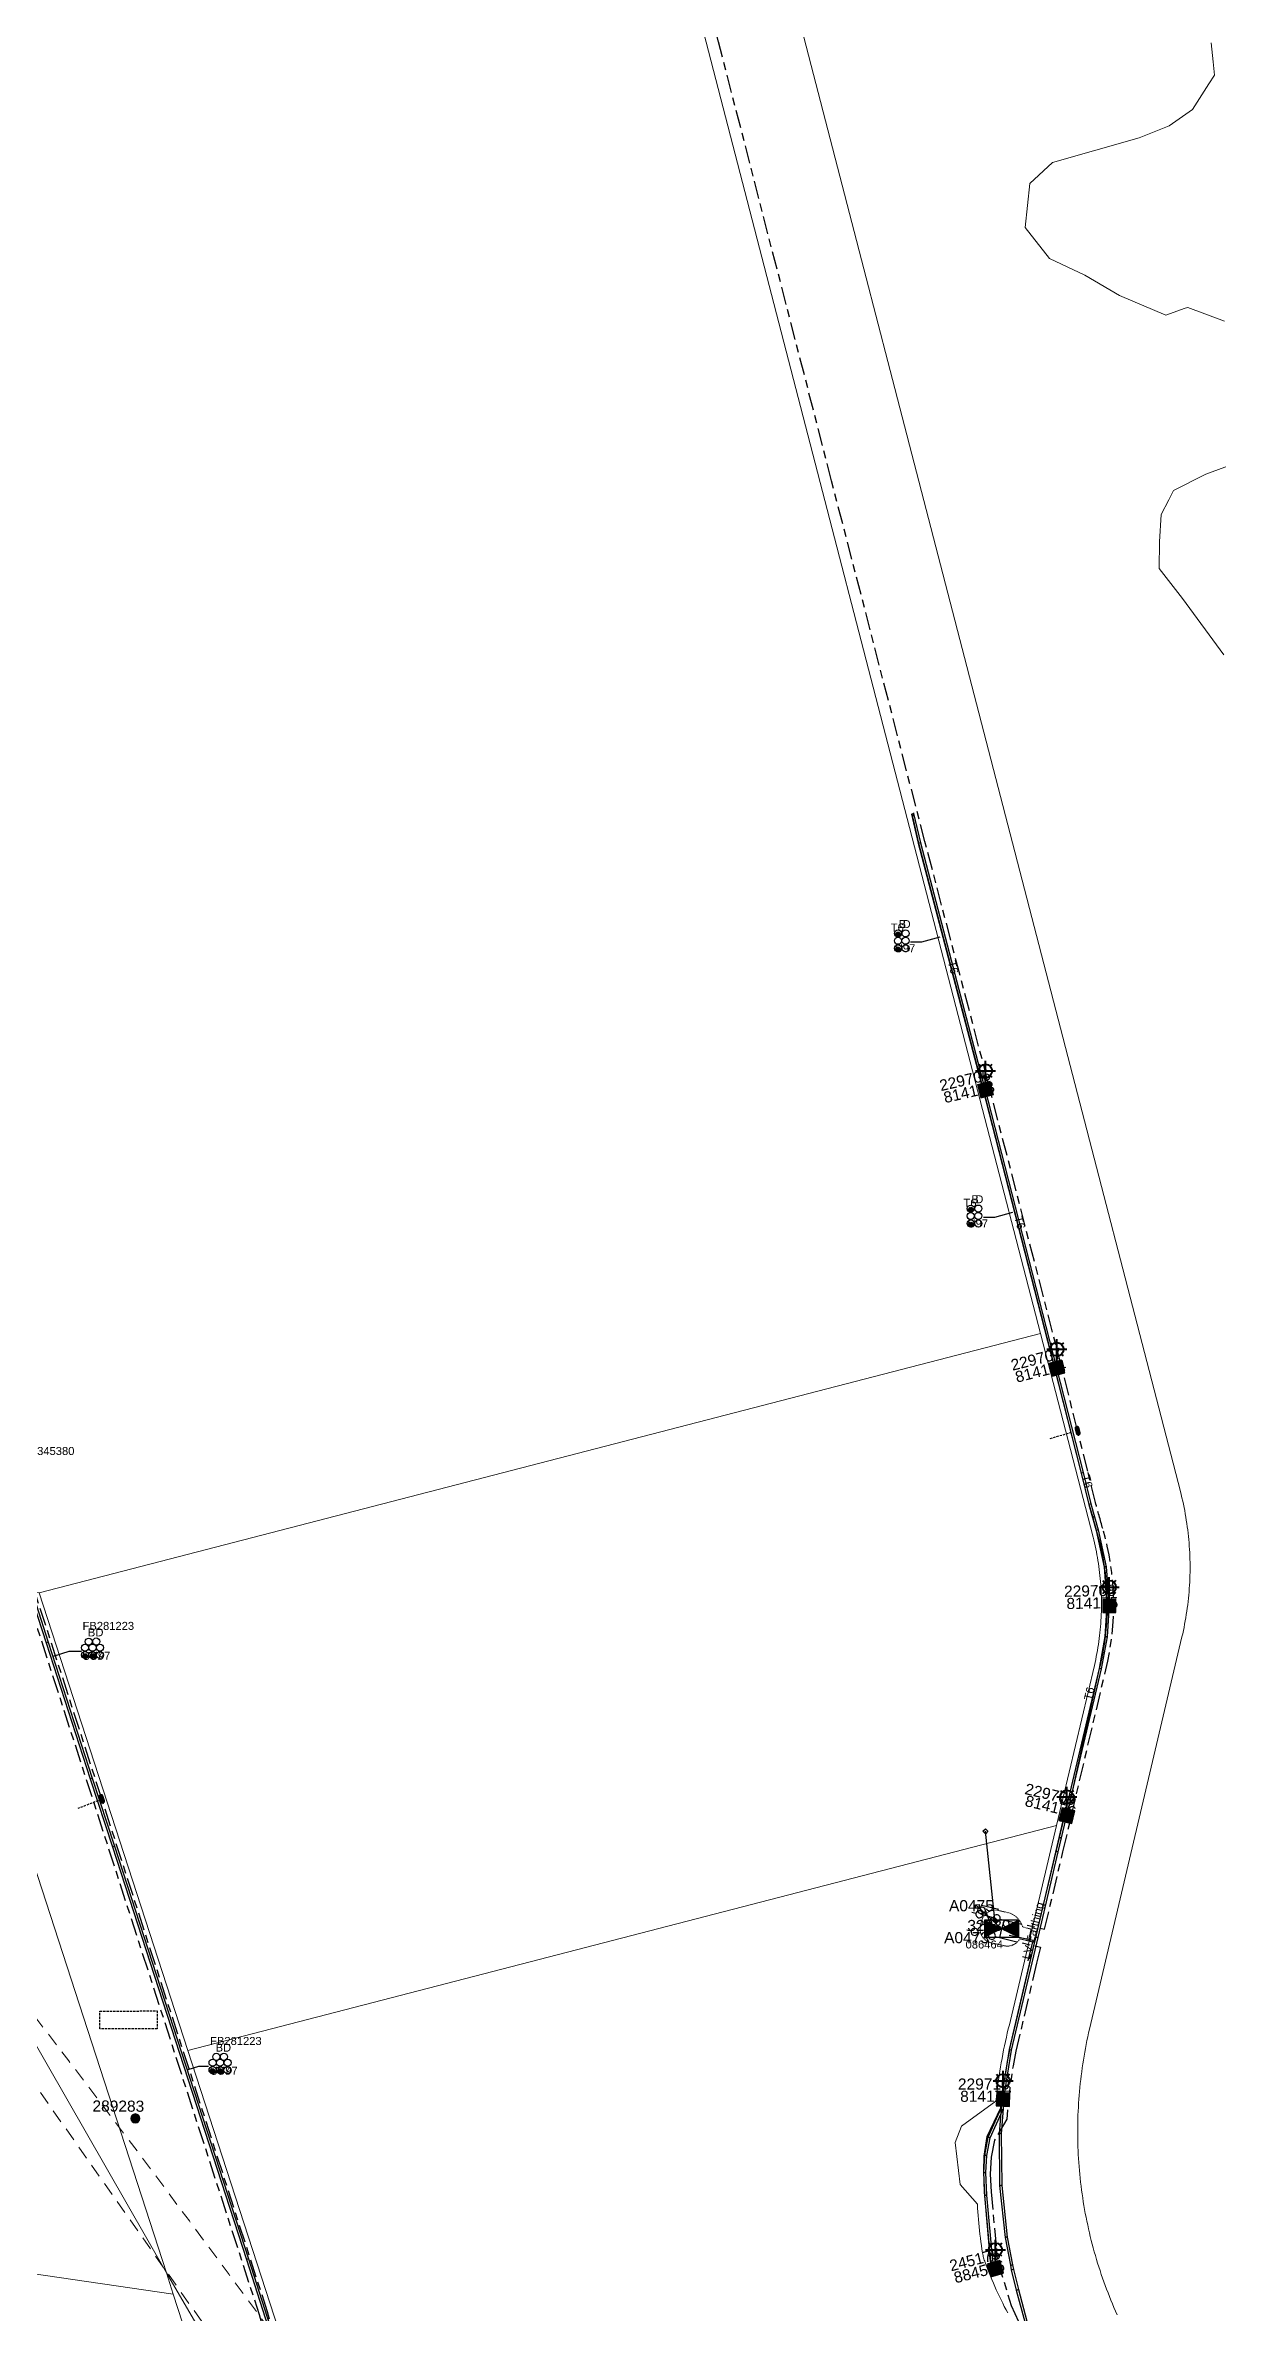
# Model space of a CAD drawing. Header units: metres. Extents: x 300929 to 302247, y 6244220 to 6246836.
# Drawn here: x 301373 to 301636, y 6245015 to 6245525 of the extents above; entities that cross this region are included whole.
import ezdxf
from ezdxf.enums import TextEntityAlignment as Align

# ---------------------------------------------------------------- set-up
doc = ezdxf.new("R2010")
doc.units = ezdxf.units.M
for name, pattern in [('Cable Exist UG', [8.2, 4, -1.2, 1.8, -1.2]), ('Dash', [5, 3, -2]), ('DASHED', [0.75, 0.5, -0.25]), ('HIDDEN', [0.375, 0.25, -0.125]), ('HIDDEN2', [0.1875, 0.125, -0.0625])]:
    doc.linetypes.add(name, pattern=pattern)
doc.layers.get('0').update_dxf_attribs({"color": 6})
for name, color, linetype in [('_User Miscellaneous1', 7, 'Continuous'), ('Duct_SP_EXT', 7, 'Continuous'), ('Equip_HV_EXT', 7, 'Continuous'), ('Equip_LV_EXT', 7, 'Continuous'), ('Equip_SP_SL_EXT', 7, 'Continuous'), ('Mains_HV_EXT', 7, 'Continuous'), ('Mains_HV_MOD', 3, 'Continuous'), ('Mains_SL_EXT', 7, 'Continuous'), ('Services_SP_EXT', 7, 'Continuous'), ('Sub_SP_EXT', 7, 'Continuous'), ('SupportsOH_SP_TR_HV_LV_SL_EXT', 7, 'Continuous'), ('SupportsUG_SP_LV_SL_EXT', 7, 'Continuous')]:
    doc.layers.add(name, color=color, linetype=linetype)
for name, color, linetype, lineweight in [('Cadastre Developer_SP_EXT', 9, 'Continuous', 5), ('Cadastre Land Parcels_SP_EXT', 9, 'Continuous', 5), ('Cadastre Other Property_SP_EXT', 9, 'HIDDEN', 5)]:
    doc.layers.add(name, color=color, linetype=linetype, lineweight=lineweight)
doc.layers.add('UNKNOWN_FEATURES', color=1, linetype='DASHED', plot=False)
doc.styles.add('COLUMN_LABEL', font='arial.ttf')
doc.styles.add('iecARIAL', font='arial.ttf', dxfattribs={"height": 2})
doc.styles.add('POLE_LABEL', font='arial.ttf')
doc.styles.get("Standard").update_dxf_attribs({"font": 'arial.ttf'})
doc.styles.add('SWITCH_LABEL', font='arial.ttf', dxfattribs={"height": 2.5})
doc.linetypes.add('Cable E UG', pattern='A,6,-0.5,["E",Standard,S=1.7,R=0,X=0.5,Y=-1],-2.9', length=9.4)

# ---------------------------------------------------------------- blocks, each defined once
blk = doc.blocks.new('SUB_PADMOUNT_EXT')
for points in [[(0, 0), (-3.84, 1.92), (-3.84, -1.92)], [(0, 0), (3.84, 1.92), (3.84, -1.92)]]:
    blk.add_hatch(color=256).paths.add_polyline_path(points)
for p, q in [((3.84, 1.92), (-3.84, -1.92)), ((-3.84, 1.92), (3.84, -1.92))]:
    blk.add_line(p, q)
blk.add_lwpolyline([(-3.84, -1.92), (3.84, -1.92), (3.84, 1.92), (-3.84, 1.92)], close=True)
for tag, height, flags, p in [('STREET_CODE', 0.2, 9, (1.5, 0)), ('ASSET_NUM', 2.5, 8, (2, 2)), ('CONSTRUCTED_VOLTAGE', 0.2, 9, (1.5, -0.2)), ('OPERATING_VOLTAGE', 0.2, 9, (1.5, -0.6)), ('ORIENTATION', 0.2, 9, (1.5, -0.8)), ('OWNED_BY', 0.2, 9, (1.5, -1)), ('OPERATED_BY', 0.2, 9, (1.5, -1.2)), ('SECONDARY_VOLTAGE', 0.2, 9, (1.5, -1.6)), ('STATE', 0.2, 9, (1.5, -1.8)), ('SUBSTATION_TYPE', 0.2, 9, (1.5, -2.2)), ('STREETNAME', 0.2, 9, (1.5, -3)), ('SUBURB', 0.2, 9, (1.5, -3.2)), ('Z', 0.2, 1, (1.5, -3.6)), ('NO_PHASES', 0.2, 9, (1.5, -0.4)), ('MAINTAINED_BY', 0.2, 9, (1.5, -1.4)), ('PARENT', 0.2, 9, (1.5, -2)), ('USAGE', 0.2, 9, (1.5, -2.4)), ('LEGEND', 0.2, 9, (1.5, -2.6)), ('LOCATION', 0.2, 9, (1.5, -2.8)), ('NOTES', 0.2, 9, (1.5, -3.4))]:
    blk.add_attdef(tag, text='', height=height, dxfattribs=dict(flags=flags)).set_placement(p, align=Align.MIDDLE_LEFT)
blk = doc.blocks.new('COLUMN_EXT')
blk.add_hatch(color=256).paths.add_polyline_path([(-1.49, 1.48), (-1.49, -1.49), (1.48, -1.49), (1.48, 1.48)])
blk.add_lwpolyline([(-1.49, -1.49), (1.48, -1.49), (1.48, 1.48), (-1.49, 1.48)], close=True)
for tag, height, style, flags, p in [('STRUCTURE_PLANT_NUMBER', 0.2, 'POLE_LABEL', 9, (1.81, 0.03)), ('ASSET_NUM', 2.5, 'COLUMN_LABEL', 8, (2, 2)), ('STREET_CODE', 0.2, 'COLUMN_LABEL', 9, (1.81, -0.2))]:
    blk.add_attdef(tag, text='', height=height, dxfattribs=dict(style=style, flags=flags)).set_placement(p, align=Align.MIDDLE_LEFT)
at = {"flags": 1}
blk.add_attdef('Z', (1.81, -2.35), '', height=0.2, dxfattribs=at)
at = {"flags": 9}
for tag, p in [('COLUMN_TYPE', (1.81, -0.4)), ('OWNED_BY', (1.81, -0.6)), ('STATE', (1.81, -0.8)), ('USAGE', (1.81, -1)), ('STREETNAME', (1.81, -1.6)), ('SUBURB', (1.81, -1.8)), ('LEGEND', (1.81, -1.2)), ('LOCATION', (1.81, -1.4)), ('NOTES', (1.81, -2))]:
    blk.add_attdef(tag, text='', height=0.2, dxfattribs=at).set_placement(p, align=Align.MIDDLE_LEFT)
blk = doc.blocks.new('DUCT_EXT')
blk.add_circle((0, 0.8), 0.8)
at = {"flags": 1}
blk.add_attdef('Z', (0, 0), '', height=0.2, dxfattribs=at)
at = {"flags": 9}
for tag, p in [('DUCT_CODE', (0, 0)), ('XSECT_TYPE', (0, -0.2)), ('STATE', (0, -0.6)), ('FB_REFERENCE', (0, -0.4)), ('NOTES', (0, -0.8))]:
    blk.add_attdef(tag, text='', height=0.2, dxfattribs=at).set_placement(p, align=Align.MIDDLE_LEFT)
blk = doc.blocks.new('SL_LANTERN_EXT')
at = {"lineweight": 40}
for p, q in [((-1.46, 5.68), (-1.06, 5.28)), ((0, 1.97), (0, 6.47)), ((1.46, 5.68), (1.06, 5.28)), ((-2.25, 4.22), (2.25, 4.22)), ((-1.46, 2.76), (-1.06, 3.16)), ((0, 0), (0, 2.72)), ((1.46, 2.76), (1.06, 3.16))]:
    blk.add_line(p, q, dxfattribs=at)
blk.add_circle((0, 4.22), 1.5, dxfattribs=at)
at = {"style": 'iecARIAL', "flags": 8}
blk.add_attdef('ASSET_NUM', (1.5, 1.5), '', height=2.5, dxfattribs=at)
for tag, p, height, flags in [('OPERATING_VOLTAGE', (0.98, -1.65), 0.2, 9), ('ORIENTATION', (0.98, -1.85), 0.2, 9), ('OWNED_BY', (0.98, -2.05), 0.2, 9), ('STATE', (0.98, -2.25), 0.2, 9), ('CONSTRUCTED_VOLTAGE', (0.98, -0.65), 0.2, 9), ('CONTROL_TYPE', (0.98, -0.85), 0.2, 9), ('LANTERN_PURPOSE', (0.98, -1.05), 0.2, 9), ('LANTERN_TYPE', (0.98, -1.25), 0.2, 9), ('NO_PHASES', (0.98, -1.45), 0.2, 9), ('USAGE', (0.98, -2.45), 0.2, 9), ('CEXIST', (0.98, -2.65), 0.2, 9), ('CNEW', (0.98, -2.85), 0.2, 9), ('CNUMBER', (0.98, -3.05), 0.2, 9), ('CREMOVE', (0.98, -3.25), 0.2, 9), ('CREPLACE', (0.98, -3.45), 0.2, 9), ('LKINGHEIGHT', (0.98, -3.65), 0.2, 9), ('LBRACKET', (0.98, -3.85), 0.2, 9), ('LBRACKETVOCAB', (0.98, -4.05), 0.2, 9), ('LCATEGORY', (0.98, -4.25), 0.2, 9), ('LCHARGE1', (0.98, -4.45), 0.2, 9), ('LCHARGE1PERCENT', (0.98, -4.65), 0.2, 9), ('LCHARGE2', (0.98, -4.85), 0.2, 9), ('LCHARGE2PERCENT', (0.98, -5.05), 0.2, 9), ('LCHARGE3', (0.98, -5.25), 0.2, 9), ('LNUMBER', (2.18, -3.25), 2.5, 8), ('STREETNAME', (0.98, -9.25), 0.2, 9), ('SUBURB', (0.98, -9.45), 0.2, 1), ('LCHARGE3PERCENT', (0.98, -5.45), 0.2, 9), ('LEXIST', (0.98, -5.65), 0.2, 9), ('LLAMP', (0.98, -5.85), 0.2, 9), ('LLAMPVOCAB', (0.98, -6.05), 0.2, 9), ('LMAST', (0.98, -6.25), 0.2, 9), ('LMASTVOCAB', (0.98, -6.45), 0.2, 9), ('LNEW', (0.98, -6.65), 0.2, 9), ('LANTNUMBER', (0.98, -6.85), 0.2, 9), ('LOUTREACH', (0.98, -7.25), 0.2, 9), ('LOUTREACHVOCAB', (0.98, -7.45), 0.2, 9), ('LRATECODE', (0.98, -7.65), 0.2, 9), ('LREMOVE', (0.98, -7.85), 0.2, 9), ('LREPLACE', (0.98, -8.05), 0.2, 9), ('LTYPE', (0.98, -8.25), 0.2, 9), ('LTYPEVOCAB', (0.98, -8.45), 0.2, 9), ('LEGEND', (0.98, -8.65), 0.2, 9), ('LOCATION', (0.98, -8.85), 0.2, 9), ('NOTES', (0.98, -9.05), 0.2, 9)]:
    blk.add_attdef(tag, p, '', height=height, dxfattribs=dict(flags=flags))
blk = doc.blocks.new('CCP_EXT')
blk.add_wipeout([(0, 0.57), (0.57, 0), (0, -0.57), (-0.57, 0)])
blk.add_lwpolyline([(-0.57, 0), (0, 0.57), (0.57, 0), (0, -0.57), (-0.57, 0)])
at = {"flags": 1}
blk.add_attdef('Z', (0, 0), '', height=0.2, dxfattribs=at)
at = {"flags": 9}
for tag, p in [('CCP_TYPE', (0, 0)), ('CONSTRUCTED_VOLTAGE', (0, -0.2)), ('OPERATING_VOLTAGE', (0, -0.6)), ('ORIENTATION', (0, -0.8)), ('OWNED_BY', (0, -1)), ('STATE', (0, -1.8)), ('NO_PHASES', (0, -0.4)), ('USAGE', (0, -1.2)), ('LEGEND', (0, -1.4)), ('LIFE_SUPPORT', (0, -1.6)), ('NOTES', (0, -2))]:
    blk.add_attdef(tag, text='', height=0.2, dxfattribs=at).set_placement(p, align=Align.MIDDLE_LEFT)
blk = doc.blocks.new('POLE_EXT')
blk.add_hatch(color=256).paths.add_polyline_path([(-1, 0, 1), (1, 0, 1)])
blk.add_lwpolyline([(-1, 0, 1), (1, 0, 1)], format="xyb", close=True)
for tag, height, flags, p in [('pNumber', 2.5, 8, (-17.84, 2.07)), ('OWNED_BY', 0.2, 9, (1.35, -0.4)), ('SPECIAL_USE', 0.2, 9, (1.35, -0.8)), ('STATE', 0.2, 9, (1.35, -1)), ('cLV', 0.2, 9, (1.35, -1.4)), ('hDepth', 0.2, 9, (1.35, -1.6)), ('hDia', 0.2, 9, (1.35, -1.8)), ('cHV', 0.2, 9, (1.35, -2)), ('cLinedev', 0.2, 9, (1.35, -3.4)), ('pExisting', 0.2, 9, (1.35, -3.8)), ('pFooting', 0.2, 9, (1.35, -4.4)), ('pNew', 0.2, 9, (1.35, -4.6)), ('pRelocate', 0.2, 9, (1.35, -5)), ('pRemove', 0.2, 9, (1.35, -5.2)), ('PARENT', 0.2, 9, (1.35, -0.6)), ('USAGE', 0.2, 9, (1.35, -1.2)), ('LBRACKET', 0.2, 9, (1.35, -2.2)), ('LExisting', 0.2, 9, (1.35, -2.4)), ('LANTNUMBER', 0.2, 9, (1.35, -2.6)), ('LOther', 0.2, 9, (1.35, -2.8)), ('LRemove', 0.2, 9, (1.35, -3)), ('LEGEND', 0.2, 9, (1.35, -3.2)), ('LOCATION', 0.2, 9, (1.35, -3.6)), ('PFNUMBER', 0.2, 9, (1.35, -4)), ('NEWPFNUMBER', 0.2, 9, (1.35, -4.2)), ('pReplace', 0.2, 9, (1.35, -5.4)), ('pStay', 0.2, 9, (1.35, -5.6)), ('pType', 0.2, 9, (1.35, -5.8)), ('cspan', 0.2, 9, (1.35, -6)), ('STREETNAME', 0.2, 9, (1.35, -6.2)), ('SUBURB', 0.2, 9, (1.35, -6.4)), ('OPERATED_BY', 0.2, 9, (1.36, -7.01)), ('NOTES', 0.2, 9, (1.35, -6.6)), ('MAINTAINED_BY', 0.2, 9, (1.36, -6.81))]:
    blk.add_attdef(tag, text='', height=height, dxfattribs=dict(flags=flags)).set_placement(p, align=Align.MIDDLE_LEFT)
at = {"style": 'POLE_LABEL'}
for tag, height, flags, p in [('STRUCTURE_PLANT_NUMBER', 0.2, 9, (1.35, 0.03)), ('ASSET_NUM', 2.5, 8, (2, 2)), ('STREET_CODE', 0.2, 9, (1.35, -0.2))]:
    blk.add_attdef(tag, text='', height=height, dxfattribs=dict(at, flags=flags)).set_placement(p, align=Align.MIDDLE_LEFT)
at = {"flags": 1}
blk.add_attdef('Z', (1.35, -7.33), '', height=0.2, dxfattribs=at)
blk = doc.blocks.new('HV_STJ_EXT')
h = blk.add_hatch(color=256)
edge = h.paths.add_edge_path()
edge.add_ellipse((-0.59, 0.13), major_axis=(0.226, 0.226), ratio=1, start_angle=45, end_angle=135)
edge.add_line((-0.91, 0.13), (-0.91, -0.13))
edge.add_ellipse((-0.59, -0.13), major_axis=(0.226, 0.226), ratio=1, start_angle=135, end_angle=225)
edge.add_line((-0.59, -0.45), (0.59, -0.45))
edge.add_ellipse((0.59, -0.13), major_axis=(-0.226, 0.226), ratio=1, start_angle=135, end_angle=225)
edge.add_line((0.91, -0.13), (0.91, 0.13))
edge.add_ellipse((0.59, 0.13), major_axis=(-0.226, 0.226), ratio=1, start_angle=225, end_angle=315)
edge.add_line((0.59, 0.45), (-0.59, 0.45))
blk.add_lwpolyline([(-0.91, 0.13), (-0.91, -0.13, 0.414214), (-0.59, -0.45), (0.59, -0.45, 0.414214), (0.91, -0.13), (0.91, 0.13, 0.414214), (0.59, 0.45), (-0.59, 0.45, 0.414214)], format="xyb", close=True)
for tag, flags, p in [('ORIENTATION', 9, (1.5, 0)), ('Z', 1, (1.5, -0.8)), ('USAGE', 9, (1.5, -0.2)), ('LEGEND', 9, (1.5, -0.4)), ('NOTES', 9, (1.5, -0.6))]:
    blk.add_attdef(tag, text='', height=0.2, dxfattribs=dict(flags=flags)).set_placement(p, align=Align.MIDDLE_LEFT)
blk = doc.blocks.new('LV_UG_DFUSE_CLOSED_EXT')
for points in [[(1, 0), (0, 0)], [(5.04, 0.73), (2.16, -0.72)], [(5.05, -0.71), (2.16, 0.72)], [(6.2, 0.01), (7.2, 0.01)]]:
    blk.add_lwpolyline(points)
for centre in [(1.8, 0), (5.4, 0.01)]:
    blk.add_circle(centre, 0.8)
at = {"flags": 9}
for tag, p in [('ACTUAL_STATUS', (0, 0)), ('CONSTRUCTED_VOLTAGE', (0, -0.2)), ('OPERATING_VOLTAGE', (0, -0.6)), ('ORIENTATION', (0, -0.8)), ('STATE', (0, -1)), ('SWITCH_TYPE', (0, -1.2)), ('NO_PHASES', (0, -0.4)), ('USAGE', (0, -1.4)), ('NOTES', (0, -1.6))]:
    blk.add_attdef(tag, text='', height=0.2, dxfattribs=at).set_placement(p, align=Align.MIDDLE_LEFT)
at = {"flags": 1}
blk.add_attdef('Z', (0, 0), '', height=0.2, dxfattribs=at)
blk = doc.blocks.new('SWG_HOLEC_SU_EXT')
blk.add_line((1.8, -2), (5.8, -2))
for points in [[(1, 0), (0, 0)], [(6.6, 0), (7.6, 0)]]:
    blk.add_lwpolyline(points)
for points in [[(1.8, -0.8, 1), (1.8, 0.8, 1)], [(5.8, -0.8, 1), (5.8, 0.8, 1)]]:
    blk.add_lwpolyline(points, format="xyb", close=True)
at = {"style": 'SWITCH_LABEL', "flags": 8}
blk.add_attdef('ASSET_NUM', text='', height=2.5, rotation=179.9544, dxfattribs=at).set_placement((-2.4, 0), align=Align.MIDDLE_LEFT)
at = {"flags": 1}
blk.add_attdef('Z', (0, 0), '', height=0.2, dxfattribs=at)
at = {"flags": 9}
for tag, p in [('ACTUAL_STATUS', (0, -0.4)), ('CONSTRUCTED_VOLTAGE', (0, -0.6)), ('OPERATING_VOLTAGE', (0, -1)), ('ORIENTATION', (0, -1.2)), ('OWNED_BY', (0, -1.4)), ('STATE', (0, -1.8)), ('SWITCH_TYPE', (0, -2)), ('STREETNAME', (0, -2.6)), ('SUBURB', (0, -2.8)), ('NO_PHASES', (0, -0.8)), ('PARENT', (0, -1.6)), ('USAGE', (0, -2.2)), ('LOCATION', (0, -2.4)), ('NOTES', (0, -3))]:
    blk.add_attdef(tag, text='', height=0.2, dxfattribs=at).set_placement(p, align=Align.MIDDLE_LEFT)
at = {"style": 'SWITCH_LABEL', "flags": 9}
blk.add_attdef('STREET_CODE', text='', height=0.2, dxfattribs=at).set_placement((0, -0.2), align=Align.MIDDLE_LEFT)
blk = doc.blocks.new('CABLE_LARGE_EXT')
h = blk.add_hatch(color=256)
edge = h.paths.add_edge_path()
edge.add_arc((0, 0.55), 0.55, 0, 360)
blk.add_circle((0, 0.55), 0.55)
at = {"flags": 1}
blk.add_attdef('Z', (0, 0), '', height=0.2, dxfattribs=at)
at = {"flags": 9}
for tag, p in [('COND_CODE', (0, 0)), ('STATE', (0, -0.4)), ('XSECT_SIZE', (0, -0.6)), ('FB_REFERENCE', (0, -0.2)), ('NOTES', (0, -0.8))]:
    blk.add_attdef(tag, text='', height=0.2, dxfattribs=at).set_placement(p, align=Align.MIDDLE_LEFT)

msp = doc.modelspace()

# ---------------------------------------------------------------- linework, layer by layer
at = {"layer": '_User Miscellaneous1'}
for points in [[(301567.99, 6245352.16), (301567.77, 6245351.27), (301567.77, 6245351.27), (301569.13, 6245345.32), (301583.38, 6245291.07), (301584.2, 6245289.9)], [(301584.17, 6245289.94), (301584.12, 6245288.24), (301584.12, 6245288.24), (301599.49, 6245228.29), (301600.27, 6245227.26)], [(301588.16, 6245062.73), (301587.94, 6245063.31), (301587.94, 6245063.31), (301588.12, 6245064.12), (301588.23, 6245065.07), (301588.36, 6245066.02), (301588.49, 6245066.97), (301588.62, 6245067.92), (301588.77, 6245068.87), (301588.92, 6245069.82), (301589.08, 6245070.77), (301589.25, 6245071.71), (301589.43, 6245072.66), (301589.61, 6245073.6), (301589.8, 6245074.54), (301590, 6245075.48), (301590.2, 6245076.42), (301590.42, 6245077.35), (301590.64, 6245078.29), (301590.87, 6245079.22), (301591.11, 6245080.17), (301601.43, 6245124.17), (301601.93, 6245126.29), (301602.62, 6245126.54)], [(301586.45, 6245024.71), (301585.39, 6245026.33), (301584.01, 6245041.89), (301583.82, 6245046.67), (301583.88, 6245049.97), (301584.61, 6245054.43), (301587.66, 6245060.82), (301587.7, 6245061.89), (301588.16, 6245062.73)]]:
    msp.add_lwpolyline(points, dxfattribs=at)
for points in [[(301600.26, 6245227.28), (301600.22, 6245225.5), (301600.22, 6245225.5), (301605.78, 6245203.64), (301607.5, 6245196.61), (301607.5, 6245196.61, -0.004143), (301609.15, 6245190.73), (301609.15, 6245190.73, -0.066733), (301611.56, 6245175.27), (301611.56, 6245175.27), (301612.07, 6245173.77)], [(301612.08, 6245173.77), (301611.52, 6245171.41), (301611.52, 6245171.41, -0.050297), (301609.82, 6245159.72), (301609.82, 6245159.72), (301602.54, 6245126.56)]]:
    msp.add_lwpolyline(points, format="xyb", dxfattribs=at)
at = {"layer": 'Cadastre Developer_SP_EXT', "linetype": 'Dash'}
msp.add_lwpolyline([(301350.38, 6245107.14, -0.014812), (301492.59, 6244913.2)], format="xyb", dxfattribs=at)
msp.add_lwpolyline([(301365.75, 6245072.44), (301442.74, 6244963.28), (301509.34, 6244870.93), (301528.45, 6244846.87)], dxfattribs=at)
at = {"layer": 'Cadastre Land Parcels_SP_EXT', "linetype": 'Continuous'}
for points in [[(301374.81, 6246176.98), (301597.85, 6245316.14), (301628.07, 6245199.51), (301628.25, 6245198.79), (301628.42, 6245198.08), (301628.59, 6245197.36), (301628.75, 6245196.65), (301628.89, 6245195.93), (301629.04, 6245195.21), (301629.17, 6245194.48), (301629.3, 6245193.76), (301629.41, 6245193.04), (301629.53, 6245192.31), (301629.63, 6245191.58), (301629.72, 6245190.86), (301629.81, 6245190.13), (301629.89, 6245189.4), (301629.96, 6245188.67), (301630.02, 6245187.93), (301630.08, 6245187.2), (301630.13, 6245186.47), (301630.17, 6245185.74), (301630.2, 6245185), (301630.22, 6245184.27), (301630.24, 6245183.54), (301630.24, 6245182.8), (301630.24, 6245182.07), (301630.24, 6245181.33), (301630.22, 6245180.6), (301630.2, 6245179.86), (301630.17, 6245179.13), (301630.13, 6245178.4), (301630.08, 6245177.67), (301630.02, 6245176.93), (301629.96, 6245176.2), (301629.89, 6245175.47), (301629.81, 6245174.74), (301629.72, 6245174.01), (301629.63, 6245173.29), (301629.52, 6245172.56), (301629.41, 6245171.83), (301629.29, 6245171.11), (301629.17, 6245170.39), (301629.03, 6245169.66), (301628.89, 6245168.94), (301628.74, 6245168.23), (301628.59, 6245167.51), (301628.42, 6245166.79), (301607.62, 6245078.58), (301607.43, 6245077.71), (301607.23, 6245076.85), (301607.05, 6245075.98), (301606.87, 6245075.1), (301606.71, 6245074.23), (301606.54, 6245073.36), (301606.39, 6245072.48), (301606.25, 6245071.6), (301606.11, 6245070.72), (301605.98, 6245069.84), (301605.86, 6245068.96), (301605.74, 6245068.08), (301605.64, 6245067.2), (301605.54, 6245066.31), (301605.45, 6245065.43), (301605.37, 6245064.54), (301605.29, 6245063.66), (301605.22, 6245062.77), (301605.16, 6245061.88), (301605.11, 6245061), (301605.07, 6245060.11), (301605.03, 6245059.22), (301605, 6245058.33), (301604.98, 6245057.44), (301604.97, 6245056.55), (301604.97, 6245055.67), (301604.97, 6245054.78), (301604.98, 6245053.89), (301605, 6245053), (301605.03, 6245052.11), (301605.06, 6245051.22), (301605.1, 6245050.33), (301605.15, 6245049.45), (301605.21, 6245048.56), (301605.28, 6245047.68), (301605.35, 6245046.79), (301605.43, 6245045.9), (301605.52, 6245045.02), (301605.62, 6245044.14), (301605.73, 6245043.26), (301605.84, 6245042.37), (301605.96, 6245041.5), (301606.09, 6245040.62), (301606.23, 6245039.74), (301606.37, 6245038.86), (301606.52, 6245037.99), (301606.68, 6245037.11), (301606.85, 6245036.24), (301607.02, 6245035.37), (301607.21, 6245034.5), (301607.4, 6245033.63), (301607.59, 6245032.77), (301607.8, 6245031.91), (301608.01, 6245031.04), (301608.23, 6245030.18), (301608.46, 6245029.33), (301608.7, 6245028.47), (301608.94, 6245027.62), (301609.19, 6245026.77), (301609.45, 6245025.92), (301609.72, 6245025.07), (301609.99, 6245024.23), (301610.27, 6245023.38), (301610.56, 6245022.55), (301610.86, 6245021.71), (301611.16, 6245020.87), (301611.47, 6245020.04), (301611.79, 6245019.22), (301612.11, 6245018.39), (301612.45, 6245017.57), (301612.79, 6245016.75), (301613.13, 6245015.93), (301613.49, 6245015.12), (301613.85, 6245014.31)], [(301371.25, 6245176.73), (301596.56, 6245235.05), (301458.66, 6245767.73)], [(301637.97, 6245462.79), (301629.73, 6245465.87), (301629.13, 6245465.66), (301624.79, 6245464.11), (301614.39, 6245468.55), (301606.6, 6245473.11), (301598.65, 6245476.84), (301593.15, 6245483.81), (301594.2, 6245493.74), (301599.28, 6245498.44), (301618.81, 6245504), (301625.52, 6245506.69), (301630.77, 6245510.36), (301634.48, 6245516.15), (301635.72, 6245518.08), (301635.42, 6245521.12), (301635, 6245525.36)], [(301637.82, 6245387.71), (301628.52, 6245400.37), (301623.29, 6245407.14), (301623.38, 6245413.16), (301623.75, 6245419.24), (301625.46, 6245422.56), (301626.53, 6245424.66), (301633.79, 6245428.34), (301642.95, 6245431.73)], [(301589.21, 6245014.71), (301588.83, 6245015.45), (301588.45, 6245016.19), (301588.08, 6245016.93), (301587.71, 6245017.67), (301587.35, 6245018.42), (301587, 6245019.18), (301586.65, 6245019.93), (301586.31, 6245020.69), (301585.98, 6245021.45), (301585.65, 6245022.21), (301585.33, 6245022.98), (301585.02, 6245023.75), (301584.71, 6245024.52), (301584.41, 6245025.29), (301584.12, 6245026.07), (301584.03, 6245026.33), (301583.94, 6245026.6), (301583.86, 6245026.87), (301583.79, 6245027.13), (301583.72, 6245027.4), (301583.66, 6245027.67), (301583.6, 6245027.95), (301583.55, 6245028.22), (301583.42, 6245029.06), (301583.3, 6245029.89), (301583.18, 6245030.73), (301583.07, 6245031.57), (301582.96, 6245032.41), (301582.86, 6245033.25), (301582.77, 6245034.09), (301582.69, 6245034.93), (301582.62, 6245035.77), (301582.55, 6245036.62), (301582.49, 6245037.46), (301582.43, 6245038.3), (301582.39, 6245039.15), (301578.53, 6245043.61), (301577.4, 6245053.03), (301578.83, 6245056.73), (301586.57, 6245062.36), (301586.67, 6245063.33), (301586.78, 6245064.29), (301586.89, 6245065.25), (301587.02, 6245066.21), (301587.15, 6245067.18), (301587.29, 6245068.14), (301587.44, 6245069.1), (301587.6, 6245070.05), (301587.76, 6245071.01), (301587.93, 6245071.97), (301588.11, 6245072.92), (301588.3, 6245073.88), (301588.49, 6245074.83), (301588.7, 6245075.78), (301588.91, 6245076.72), (301589.12, 6245077.67), (301589.35, 6245078.62), (301589.58, 6245079.56), (301589.82, 6245080.5), (301600.2, 6245124.37), (301404.71, 6245073.76), (301447.44, 6244942.27)]]:
    msp.add_lwpolyline(points, dxfattribs=at)
for points in [[(301600.2, 6245124.37), (301608.72, 6245160.39), (301608.87, 6245161.05), (301609.02, 6245161.71), (301609.15, 6245162.38), (301609.28, 6245163.05), (301609.4, 6245163.71), (301609.52, 6245164.38), (301609.62, 6245165.05), (301609.72, 6245165.72), (301609.81, 6245166.4), (301609.89, 6245167.07), (301609.97, 6245167.74), (301610.04, 6245168.42), (301610.1, 6245169.09), (301610.15, 6245169.77), (301610.2, 6245170.45), (301610.24, 6245171.12), (301610.27, 6245171.8), (301610.29, 6245172.48), (301610.3, 6245173.16), (301610.31, 6245173.84), (301610.31, 6245174.51), (301610.31, 6245175.19), (301610.29, 6245175.87), (301610.27, 6245176.55), (301610.24, 6245177.22), (301610.2, 6245177.9), (301610.16, 6245178.57), (301610.1, 6245179.25), (301610.04, 6245179.92), (301609.98, 6245180.6), (301609.9, 6245181.27), (301609.82, 6245181.94), (301609.73, 6245182.61), (301609.63, 6245183.28), (301609.53, 6245183.95), (301609.42, 6245184.62), (301609.3, 6245185.28), (301609.17, 6245185.95), (301609.03, 6245186.61), (301608.89, 6245187.27), (301608.74, 6245187.93), (301608.58, 6245188.59), (301608.42, 6245189.24), (301596.56, 6245235.05), (301371.25, 6245176.73), (301404.71, 6245073.76), (301600.2, 6245124.37)], [(301399.86, 6245023.73), (301349.41, 6245178.96), (301341.68, 6245125.19), (301399.86, 6245023.73)], [(301404.71, 6245073.76), (301371.25, 6245176.73), (301349.41, 6245178.96), (301399.86, 6245023.73), (301447.44, 6244942.27), (301404.71, 6245073.76)], [(301399.86, 6245023.73), (301341.68, 6245125.19), (301327.93, 6245029.63), (301401.41, 6245018.97), (301399.86, 6245023.73)], [(301427.4, 6244938.99), (301401.41, 6245018.97), (301327.93, 6245029.63), (301322.34, 6244990.8), (301337.25, 6244952.07), (301427.4, 6244938.99)], [(301465.61, 6244859.41), (301465.92, 6244860.58), (301469.46, 6244874.54), (301447.44, 6244942.27), (301399.86, 6245023.73), (301401.41, 6245018.97), (301427.4, 6244938.99), (301453.39, 6244859.02), (301465.08, 6244857.33), (301465.61, 6244859.41)]]:
    msp.add_lwpolyline(points, close=True, dxfattribs=at)
at = {"layer": 'Duct_SP_EXT'}
for p, q in [((301567.57, 6245351.87), (301567.81, 6245351.93)), ((301567.57, 6245351.87), (301569.09, 6245345.31)), ((301568.04, 6245351.98), (301567.81, 6245351.93)), ((301568.04, 6245351.98), (301569.55, 6245345.43)), ((301569.09, 6245345.31), (301569.32, 6245345.37)), ((301569.09, 6245345.31), (301583.34, 6245291.07)), ((301569.55, 6245345.43), (301569.32, 6245345.37)), ((301569.55, 6245345.43), (301583.8, 6245291.19)), ((301583.34, 6245291.07), (301583.57, 6245291.13)), ((301583.34, 6245291.07), (301583.54, 6245290.31)), ((301583.54, 6245290.31), (301583.77, 6245290.37)), ((301583.54, 6245290.31), (301583.77, 6245290.37)), ((301583.54, 6245290.31), (301599.67, 6245227.43)), ((301583.8, 6245291.19), (301583.57, 6245291.13)), ((301584, 6245290.43), (301583.77, 6245290.37)), ((301584, 6245290.43), (301583.77, 6245290.37)), ((301583.8, 6245291.19), (301584, 6245290.43)), ((301584, 6245290.43), (301600.14, 6245227.54)), ((301599.67, 6245227.43), (301599.91, 6245227.48)), ((301599.67, 6245227.43), (301599.91, 6245227.48)), ((301599.67, 6245227.43), (301605.74, 6245203.63)), ((301600.14, 6245227.54), (301599.91, 6245227.48)), ((301600.14, 6245227.54), (301599.91, 6245227.48)), ((301600.14, 6245227.54), (301606.21, 6245203.75)), ((301605.74, 6245203.63), (301605.97, 6245203.69)), ((301605.74, 6245203.63), (301607.46, 6245196.61)), ((301606.21, 6245203.75), (301605.97, 6245203.69)), ((301606.21, 6245203.75), (301607.93, 6245196.72)), ((301607.46, 6245196.61), (301607.69, 6245196.66)), ((301607.46, 6245196.6), (301607.69, 6245196.66)), ((301607.46, 6245196.61), (301607.46, 6245196.6)), ((301607.46, 6245196.6), (301608.3, 6245193.66)), ((301607.93, 6245196.72), (301607.69, 6245196.66)), ((301607.92, 6245196.72), (301607.69, 6245196.66)), ((301607.93, 6245196.72), (301607.92, 6245196.72)), ((301607.92, 6245196.72), (301608.76, 6245193.79)), ((301608.3, 6245193.66), (301608.53, 6245193.73)), ((301608.3, 6245193.66), (301609.11, 6245190.72)), ((301608.76, 6245193.79), (301608.53, 6245193.73)), ((301608.76, 6245193.79), (301609.58, 6245190.85)), ((301609.11, 6245190.72), (301609.34, 6245190.78)), ((301609.11, 6245190.72), (301609.34, 6245190.78)), ((301609.11, 6245190.72), (301609.11, 6245190.72)), ((301609.11, 6245190.72), (301610.92, 6245182.49)), ((301609.58, 6245190.85), (301609.34, 6245190.78)), ((301609.58, 6245190.84), (301609.34, 6245190.78)), ((301609.58, 6245190.85), (301609.58, 6245190.84)), ((301609.58, 6245190.84), (301611.4, 6245182.56)), ((301610.92, 6245182.49), (301611.16, 6245182.53)), ((301610.92, 6245182.49), (301611.54, 6245174.08)), ((301611.4, 6245182.56), (301611.16, 6245182.53)), ((301611.4, 6245182.56), (301612.02, 6245174.11)), ((301369.02, 6245177.21), (301372.81, 6245165.47)), ((301369.48, 6245177.36), (301373.26, 6245165.62)), ((301611.54, 6245174.11), (301611.1, 6245166.86)), ((301611.54, 6245174.11), (301611.78, 6245174.09)), ((301611.54, 6245174.08), (301611.78, 6245174.09)), ((301612.02, 6245174.08), (301611.58, 6245166.8)), ((301612.02, 6245174.11), (301611.78, 6245174.09)), ((301612.02, 6245174.08), (301611.78, 6245174.09)), ((301611.1, 6245166.86), (301609.77, 6245159.72)), ((301611.58, 6245166.8), (301610.25, 6245159.63)), ((301611.1, 6245166.86), (301611.34, 6245166.83)), ((301611.58, 6245166.8), (301611.34, 6245166.83)), ((301372.81, 6245165.47), (301373.03, 6245165.54)), ((301372.81, 6245165.47), (301382.73, 6245134.86)), ((301373.26, 6245165.62), (301373.03, 6245165.54)), ((301373.26, 6245165.62), (301383.19, 6245135.01)), ((301609.77, 6245159.72), (301600.78, 6245121.68)), ((301610.24, 6245159.63), (301601.25, 6245121.57)), ((301609.77, 6245159.72), (301609.77, 6245159.72)), ((301609.77, 6245159.72), (301610.01, 6245159.67)), ((301609.77, 6245159.72), (301610.01, 6245159.67)), ((301610.25, 6245159.63), (301610.01, 6245159.67)), ((301610.24, 6245159.63), (301610.01, 6245159.67)), ((301610.25, 6245159.63), (301610.24, 6245159.63)), ((301382.73, 6245134.86), (301382.96, 6245134.93)), ((301382.73, 6245134.86), (301387.72, 6245119.56)), ((301383.19, 6245135.01), (301382.96, 6245134.93)), ((301383.19, 6245135.01), (301388.18, 6245119.71)), ((301600.78, 6245121.68), (301600.04, 6245118.55)), ((301601.25, 6245121.57), (301600.51, 6245118.44)), ((301600.78, 6245121.68), (301601.01, 6245121.62)), ((301600.78, 6245121.68), (301601.01, 6245121.62)), ((301601.25, 6245121.57), (301601.01, 6245121.62)), ((301601.25, 6245121.57), (301601.01, 6245121.62)), ((301387.72, 6245119.56), (301387.95, 6245119.63)), ((301387.72, 6245119.56), (301417.91, 6245026.71)), ((301388.18, 6245119.71), (301387.95, 6245119.63)), ((301388.18, 6245119.71), (301418.37, 6245026.86)), ((301600.04, 6245118.55), (301595.5, 6245099.25)), ((301600.51, 6245118.44), (301595.97, 6245099.14)), ((301600.04, 6245118.55), (301600.27, 6245118.5)), ((301600.51, 6245118.44), (301600.27, 6245118.5)), ((301595.5, 6245099.25), (301589.55, 6245073.96)), ((301595.97, 6245099.14), (301590.01, 6245073.85)), ((301595.5, 6245099.25), (301595.73, 6245099.19)), ((301595.5, 6245099.25), (301595.73, 6245099.19)), ((301595.97, 6245099.14), (301595.73, 6245099.19)), ((301595.97, 6245099.14), (301595.73, 6245099.19)), ((301589.54, 6245073.95), (301588.04, 6245064.55)), ((301590.02, 6245073.86), (301588.52, 6245064.49)), ((301589.55, 6245073.96), (301589.54, 6245073.95)), ((301589.54, 6245073.95), (301589.78, 6245073.9)), ((301589.55, 6245073.96), (301589.78, 6245073.9)), ((301590.01, 6245073.85), (301589.78, 6245073.9)), ((301590.02, 6245073.86), (301589.78, 6245073.9)), ((301590.01, 6245073.85), (301590.02, 6245073.86)), ((301584.8, 6245054.25), (301587.65, 6245060.6)), ((301585.26, 6245054.1), (301588.09, 6245060.41)), ((301588.04, 6245064.55), (301587.29, 6245055.07)), ((301587.65, 6245060.6), (301587.87, 6245060.5)), ((301588.52, 6245064.49), (301587.77, 6245055.03)), ((301588.09, 6245060.41), (301587.87, 6245060.5)), ((301588.04, 6245064.55), (301588.28, 6245064.52)), ((301588.52, 6245064.49), (301588.28, 6245064.52)), ((301587.29, 6245055.07), (301587.53, 6245055.05)), ((301587.29, 6245055.05), (301587.53, 6245055.05)), ((301587.29, 6245055.05), (301587.39, 6245043.35)), ((301587.77, 6245055.05), (301587.53, 6245055.05)), ((301587.77, 6245055.03), (301587.53, 6245055.05)), ((301587.77, 6245055.05), (301587.87, 6245043.37)), ((301583.83, 6245046.32), (301584.08, 6245050.21)), ((301584.08, 6245050.21), (301584.8, 6245054.25)), ((301584.08, 6245050.21), (301584.31, 6245050.18)), ((301584.55, 6245050.15), (301584.31, 6245050.18)), ((301584.31, 6245046.31), (301584.55, 6245050.15)), ((301584.55, 6245050.15), (301585.26, 6245054.1)), ((301584.8, 6245054.25), (301585.03, 6245054.17)), ((301585.26, 6245054.1), (301585.03, 6245054.17)), ((301584.03, 6245041.18), (301583.83, 6245046.32)), ((301583.83, 6245046.32), (301584.07, 6245046.32)), ((301584.31, 6245046.31), (301584.07, 6245046.32)), ((301584.51, 6245041.22), (301584.31, 6245046.31)), ((301584.03, 6245041.18), (301584.27, 6245041.2)), ((301585.35, 6245026.33), (301584.03, 6245041.18)), ((301584.51, 6245041.22), (301584.27, 6245041.2)), ((301585.83, 6245026.42), (301584.51, 6245041.22)), ((301587.39, 6245043.35), (301587.63, 6245043.36)), ((301587.39, 6245043.35), (301588.62, 6245031.71)), ((301587.87, 6245043.37), (301587.63, 6245043.36)), ((301587.87, 6245043.37), (301589.09, 6245031.76)), ((301588.62, 6245031.71), (301588.85, 6245031.73)), ((301588.62, 6245031.7), (301588.85, 6245031.73)), ((301588.62, 6245031.71), (301588.62, 6245031.7)), ((301588.62, 6245031.7), (301589.81, 6245025.46)), ((301589.09, 6245031.77), (301588.85, 6245031.73)), ((301589.09, 6245031.76), (301588.85, 6245031.73)), ((301589.09, 6245031.76), (301589.09, 6245031.77)), ((301589.09, 6245031.77), (301590.28, 6245025.55)), ((301417.91, 6245026.71), (301418.14, 6245026.78)), ((301417.91, 6245026.71), (301423.88, 6245008.03)), ((301418.37, 6245026.86), (301418.14, 6245026.78)), ((301418.37, 6245026.86), (301424.34, 6245008.17)), ((301585.35, 6245026.33), (301585.59, 6245026.37)), ((301585.89, 6245024.55), (301585.35, 6245026.33)), ((301585.83, 6245026.42), (301585.59, 6245026.37)), ((301586.35, 6245024.69), (301585.83, 6245026.42)), ((301585.89, 6245024.55), (301586.12, 6245024.62)), ((301586.35, 6245024.69), (301586.12, 6245024.62)), ((301589.81, 6245025.46), (301590.04, 6245025.5)), ((301589.81, 6245025.46), (301590.04, 6245025.5)), ((301589.81, 6245025.46), (301590.01, 6245024.39)), ((301590.01, 6245024.39), (301590.24, 6245024.44)), ((301590.01, 6245024.39), (301591.15, 6245019.87)), ((301590.28, 6245025.55), (301590.04, 6245025.5)), ((301590.28, 6245025.55), (301590.04, 6245025.5)), ((301590.48, 6245024.49), (301590.24, 6245024.44)), ((301590.28, 6245025.55), (301590.48, 6245024.49)), ((301590.48, 6245024.49), (301591.61, 6245019.99)), ((301591.15, 6245019.87), (301591.38, 6245019.93)), ((301591.15, 6245019.87), (301593.1, 6245012.7)), ((301591.61, 6245019.99), (301591.38, 6245019.93)), ((301591.61, 6245019.99), (301593.55, 6245012.85))]:
    msp.add_line(p, q, dxfattribs=at)
for points in [[(301567.37, 6245323.13), (301569.92, 6245323.13), (301574.02, 6245324.26)], [(301583.74, 6245261.23), (301586.29, 6245261.22), (301590.39, 6245262.36)], [(301380.79, 6245163.54), (301377.94, 6245163.54), (301374.37, 6245162.39)], [(301409.33, 6245070.18), (301407.11, 6245070.18), (301404.73, 6245069.37)]]:
    msp.add_lwpolyline(points, dxfattribs=at)
at = {"layer": 'Mains_HV_EXT', "linetype": 'Cable Exist UG'}
for points in [[(301604.95, 6245213.22), (301601.36, 6245227.42), (301584.75, 6245291.76), (301570.58, 6245345.7), (301549.58, 6245426.84), (301524.15, 6245525.57), (301498.31, 6245625.97), (301448.55, 6245612.48), (301445.98, 6245613.56)], [(301385.33, 6245130.36), (301366.44, 6245188.81), (301364.43, 6245194.66)]]:
    msp.add_lwpolyline(points, dxfattribs=at)
msp.add_lwpolyline([(301587.81, 6245100.98), (301588.5, 6245103.08), (301597.53, 6245101.05), (301601.64, 6245118.48), (301611.27, 6245159.37), (301611.27, 6245159.37, 0.133967), (301610.59, 6245191.14), (301610.59, 6245191.14, 0.004133), (301608.95, 6245197.01), (301608.95, 6245197.01), (301607.23, 6245204.04), (301604.95, 6245213.22)], format="xyb", dxfattribs=at)
at = {"layer": 'Mains_HV_EXT', "linetype": 'Cable E UG'}
for points in [[(301594.97, 6245098.52), (301589.54, 6245099.64)], [(301593.82, 6245093.94), (301594.94, 6245098.47)]]:
    msp.add_lwpolyline(points, dxfattribs=at)
at = {"layer": 'Mains_HV_MOD', "linetype": 'Cable Exist UG'}
for points in [[(301361.65, 6245197.11), (301420.72, 6245014.39), (301432.3, 6244973.29), (301442.69, 6244951.64), (301494.45, 6244862.63), (301494.82, 6244857.79), (301493.78, 6244856.31)], [(301473.97, 6244901.81), (301444.46, 6244952.58), (301434.18, 6244974), (301426.74, 6245000.42), (301422.63, 6245015), (301422.63, 6245015), (301385.33, 6245130.36)]]:
    msp.add_lwpolyline(points, dxfattribs=at)
msp.add_lwpolyline([(301587.84, 6245101.13), (301587.4, 6245099.14), (301596.57, 6245096.99), (301595.71, 6245093.38), (301595.71, 6245093.38), (301591.05, 6245073.63), (301591.05, 6245073.63, 0.028391), (301589.15, 6245060.33), (301589.15, 6245060.33), (301588.99, 6245058.34), (301586.25, 6245053.61), (301585.47, 6245049.75), (301585.26, 6245045.97), (301585.51, 6245041.99), (301585.51, 6245041.99), (301586.87, 6245026.62), (301589.98, 6245016.4), (301598.55, 6244997.9)], format="xyb", dxfattribs=at)
at = {"layer": 'UNKNOWN_FEATURES'}
for points in [[(301598.78, 6245211.44), (301603.7, 6245212.85)], [(301384.57, 6245129.99), (301384.49, 6245129.95), (301379.92, 6245128.16)], [(301384.89, 6245078.64), (301384.89, 6245082.59), (301397.76, 6245082.66), (301397.79, 6245078.64), (301384.91, 6245078.64)]]:
    msp.add_lwpolyline(points, dxfattribs=at)

# ---------------------------------------------------------------- block references
at = {"layer": 'Duct_SP_EXT'}
for name, p, rotation in [('DUCT_EXT', (301564.53, 6245324.24), 0.208685685714897), ('CABLE_LARGE_EXT', (301564.53, 6245324.24), 0.06780244996102172), ('DUCT_EXT', (301566.23, 6245324.24), 0.208685685714897), ('DUCT_EXT', (301564.52, 6245322.59), 0.208685685714897), ('DUCT_EXT', (301564.53, 6245320.89), 0.208685685714897), ('CABLE_LARGE_EXT', (301564.53, 6245320.89), 0.208685685714897), ('DUCT_EXT', (301566.22, 6245322.59), 0.208685685714897), ('DUCT_EXT', (301566.23, 6245320.89), 0.208685685714897), ('DUCT_EXT', (301580.9, 6245262.33), 0.208685685714897), ('DUCT_EXT', (301582.6, 6245262.34), 0.208685685714897), ('DUCT_EXT', (301580.89, 6245260.68), 0.208685685714897), ('DUCT_EXT', (301580.9, 6245258.98), 0.208685685714897), ('CABLE_LARGE_EXT', (301580.9, 6245258.98), 0.208685685714897), ('CABLE_LARGE_EXT', (301580.9, 6245262.33), 0.06780244996102172), ('DUCT_EXT', (301582.59, 6245260.69), 0.208685685714897), ('DUCT_EXT', (301582.6, 6245258.99), 0.208685685714897)]:
    msp.add_blockref(name, p, dxfattribs=dict(at, rotation=rotation))
for name, p in [('DUCT_EXT', (301381.56, 6245163.56)), ('DUCT_EXT', (301381.57, 6245161.91)), ('CABLE_LARGE_EXT', (301381.57, 6245161.91)), ('DUCT_EXT', (301382.39, 6245164.93)), ('DUCT_EXT', (301383.24, 6245163.58)), ('DUCT_EXT', (301383.24, 6245161.93)), ('CABLE_LARGE_EXT', (301383.31, 6245161.95)), ('DUCT_EXT', (301384.09, 6245164.95)), ('DUCT_EXT', (301384.93, 6245163.58)), ('DUCT_EXT', (301384.93, 6245161.91)), ('DUCT_EXT', (301410.26, 6245070.21)), ('DUCT_EXT', (301410.26, 6245068.55)), ('DUCT_EXT', (301411.12, 6245071.53)), ('DUCT_EXT', (301411.95, 6245068.55)), ('DUCT_EXT', (301411.96, 6245070.21)), ('DUCT_EXT', (301412.82, 6245071.54)), ('DUCT_EXT', (301413.63, 6245068.55)), ('DUCT_EXT', (301413.66, 6245070.21)), ('CABLE_LARGE_EXT', (301410.26, 6245068.55)), ('CABLE_LARGE_EXT', (301411.92, 6245068.57))]:
    msp.add_blockref(name, p, dxfattribs=at)
at = {"layer": 'Equip_HV_EXT'}
for p, rotation in [((301604.96, 6245213.17), 104.6861893708261), ((301385.33, 6245130.36), 107.9156546670923)]:
    msp.add_blockref('HV_STJ_EXT', p, dxfattribs=dict(at, rotation=rotation))
ref = msp.add_blockref('SWG_HOLEC_SU_EXT', (301587.4, 6245099.14), dxfattribs=dict(at, rotation=167.02729341571))
ref.add_attrib('ASSET_NUM', 'A0473', dxfattribs={"layer": '0', "height": 2.5, "style": 'SWITCH_LABEL'}).set_placement((301585, 6245100.39), align=Align.TOP_RIGHT)
at = {"layer": 'Equip_SP_SL_EXT'}
ref = msp.add_blockref('SL_LANTERN_EXT', (301584.2, 6245289.9), dxfattribs=at)
ref.add_attrib('ASSET_NUM', '229706', dxfattribs={"layer": '0', "height": 2.5, "rotation": 12.8114, "style": 'iecARIAL'}).set_placement((301585.7, 6245291.4), align=Align.BOTTOM_RIGHT)
ref = msp.add_blockref('SL_LANTERN_EXT', (301600.28, 6245227.26), dxfattribs=at)
ref.add_attrib('ASSET_NUM', '229707', dxfattribs={"layer": '0', "height": 2.5, "rotation": 14.0403, "style": 'iecARIAL'}).set_placement((301601.78, 6245228.76), align=Align.BOTTOM_RIGHT)
ref = msp.add_blockref('SL_LANTERN_EXT', (301612.08, 6245173.77), dxfattribs=at)
ref.add_attrib('ASSET_NUM', '229708', dxfattribs={"layer": '0', "height": 2.5, "rotation": 1.1007, "style": 'iecARIAL'}).set_placement((301613.58, 6245175.27), align=Align.BOTTOM_RIGHT)
ref = msp.add_blockref('SL_LANTERN_EXT', (301602.54, 6245126.56), dxfattribs=at)
ref.add_attrib('ASSET_NUM', '229709', dxfattribs={"layer": '0', "height": 2.5, "rotation": 346.6466, "style": 'iecARIAL'}).set_placement((301604.04, 6245128.06), align=Align.BOTTOM_RIGHT)
ref = msp.add_blockref('SL_LANTERN_EXT', (301588.16, 6245062.73), dxfattribs=at)
ref.add_attrib('ASSET_NUM', '229710', dxfattribs={"layer": '0', "height": 2.5, "rotation": 0.1317, "style": 'iecARIAL'}).set_placement((301589.66, 6245064.23), align=Align.BOTTOM_RIGHT)
ref = msp.add_blockref('SL_LANTERN_EXT', (301586.45, 6245024.71), dxfattribs=at)
ref.add_attrib('ASSET_NUM', '245175', dxfattribs={"layer": '0', "height": 2.5, "rotation": 14.2648, "style": 'iecARIAL'}).set_placement((301587.95, 6245026.21), align=Align.BOTTOM_RIGHT)
at = {"layer": 'Sub_SP_EXT'}
ref = msp.add_blockref('SUB_PADMOUNT_EXT', (301587.84, 6245101.13), dxfattribs=at)
ref.add_attrib('ASSET_NUM', '32839', dxfattribs={"layer": '0', "height": 2.5}).set_placement((301589.84, 6245101.88), align=Align.MIDDLE_RIGHT)
at = {"layer": 'SupportsOH_SP_TR_HV_LV_SL_EXT'}
ref = msp.add_blockref('POLE_EXT', (301392.88, 6245058.47), dxfattribs=at)
ref.add_attrib('ASSET_NUM', '289283', dxfattribs={"layer": '0', "height": 2.5, "rotation": 359.7475, "style": 'POLE_LABEL'}).set_placement((301394.88, 6245059.22), align=Align.BOTTOM_RIGHT)
at = {"layer": 'SupportsUG_SP_LV_SL_EXT'}
ref = msp.add_blockref('COLUMN_EXT', (301584.2, 6245289.9), dxfattribs=dict(at, rotation=104.6567953256387))
ref.add_attrib('ASSET_NUM', '814173', dxfattribs={"layer": '0', "height": 2.5, "rotation": 12.8114, "style": 'COLUMN_LABEL'}).set_placement((301586.2, 6245290.65), align=Align.MIDDLE_RIGHT)
ref = msp.add_blockref('COLUMN_EXT', (301600.28, 6245227.26), dxfattribs=dict(at, rotation=104.6867151062969))
ref.add_attrib('ASSET_NUM', '814174', dxfattribs={"layer": '0', "height": 2.5, "rotation": 14.0403, "style": 'COLUMN_LABEL'}).set_placement((301602.28, 6245228.01), align=Align.MIDDLE_RIGHT)
ref = msp.add_blockref('COLUMN_EXT', (301612.08, 6245173.77), dxfattribs=dict(at, rotation=90.49620947282085))
ref.add_attrib('ASSET_NUM', '814175', dxfattribs={"layer": '0', "height": 2.5, "rotation": 1.1007, "style": 'COLUMN_LABEL'}).set_placement((301614.08, 6245174.52), align=Align.MIDDLE_RIGHT)
ref = msp.add_blockref('COLUMN_EXT', (301602.54, 6245126.56), dxfattribs=dict(at, rotation=256.705204663147))
ref.add_attrib('ASSET_NUM', '814176', dxfattribs={"layer": '0', "height": 2.5, "rotation": 346.6466, "style": 'COLUMN_LABEL'}).set_placement((301604.54, 6245127.31), align=Align.MIDDLE_RIGHT)
ref = msp.add_blockref('COLUMN_EXT', (301588.16, 6245062.73), dxfattribs=dict(at, rotation=87.56174893732918))
ref.add_attrib('ASSET_NUM', '814177', dxfattribs={"layer": '0', "height": 2.5, "rotation": 0.1317, "style": 'COLUMN_LABEL'}).set_placement((301590.16, 6245063.48), align=Align.MIDDLE_RIGHT)
ref = msp.add_blockref('COLUMN_EXT', (301586.45, 6245024.71), dxfattribs=dict(at, rotation=16.45493360572473))
ref.add_attrib('ASSET_NUM', '884546', dxfattribs={"layer": '0', "height": 2.5, "rotation": 14.2648, "style": 'COLUMN_LABEL'}).set_placement((301588.45, 6245025.46), align=Align.MIDDLE_RIGHT)

# ---------------------------------------------------------------- texts
at = {"layer": 'Cadastre Other Property_SP_EXT'}
msp.add_text('086464', height=1.8, dxfattribs=at).set_placement((301579.73, 6245096.7))
at = {"layer": 'Duct_SP_EXT'}
for s, p in [('T6', (301562.89, 6245325.46)), ('B', (301564.66, 6245326.24)), ('D', (301565.56, 6245326.24)), ('U97', (301563.8, 6245320.8)), ('T6', (301579.26, 6245263.55)), ('B', (301581.02, 6245264.34)), ('D', (301581.92, 6245264.34)), ('U97', (301580.17, 6245258.9)), ('FB345380', (301367.57, 6245207.71)), ('FB281223', (301381, 6245168.37)), ('B', (301382.19, 6245166.91)), ('D', (301383.89, 6245166.91)), ('U97', (301380.92, 6245161.62)), ('U97', (301382.65, 6245161.65)), ('FB281223', (301409.71, 6245075)), ('B', (301410.96, 6245073.52)), ('D', (301412.62, 6245073.49)), ('U97', (301409.64, 6245068.29)), ('U97', (301411.31, 6245068.31))]:
    msp.add_text(s, height=1.8, dxfattribs=at).set_placement(p)
at = {"layer": 'Mains_HV_EXT'}
msp.add_text('LV Earthing', height=1.8, rotation=76.1336, dxfattribs=at).set_placement((301594.16, 6245094.12))
at = {"layer": 'Mains_SL_EXT'}
for rotation, p in [(284.5645, (301575.71, 6245318.62)), (284.6867, (301590.7, 6245261.16)), (283.7413, (301605.94, 6245202.98)), (76.6987, (301608.09, 6245152.4))]:
    msp.add_text('T6', height=1.8, rotation=rotation, dxfattribs=at).set_placement(p)

# ---------------------------------------------------------------- next in the draw order: block references
at = {"layer": 'Services_SP_EXT'}
msp.add_blockref('CCP_EXT', (301584.19, 6245123.08), dxfattribs=at)
at = {"layer": 'Services_SP_EXT', "rotation": 137.3345593303833}
msp.add_blockref('CCP_EXT', (301582.38, 6245106.16), dxfattribs=at)

# ---------------------------------------------------------------- next in the draw order: linework, layer by layer
at = {"layer": 'Cadastre Other Property_SP_EXT', "linetype": 'HIDDEN2'}
msp.add_lwpolyline([(301587.94, 6245097.42), (301588.34, 6245097.33), (301588.34, 6245097.33, 0.343968), (301591.9, 6245098.87), (301591.9, 6245098.87), (301593.85, 6245098.41), (301594.47, 6245101.06), (301592.56, 6245101.57), (301592.56, 6245101.57, 0.249847), (301589.55, 6245104.69), (301589.55, 6245104.69), (301586.95, 6245105.3), (301586.95, 6245105.3, 0.407242), (301583.27, 6245102.68), (301583.27, 6245102.68), (301583.02, 6245101.69), (301583.02, 6245101.69, 0.41744), (301585.76, 6245097.93), (301585.76, 6245097.93), (301587.94, 6245097.42)], format="xyb", close=True, dxfattribs=at)
at = {"layer": 'Services_SP_EXT'}
for points in [[(301586.39, 6245102.47), (301584.19, 6245123.08)], [(301587.84, 6245101.13), (301582.38, 6245106.16)]]:
    msp.add_lwpolyline(points, dxfattribs=at)

# ---------------------------------------------------------------- next in the draw order: block references
at = {"layer": 'Equip_HV_EXT'}
ref = msp.add_blockref('SWG_HOLEC_SU_EXT', (301588.5, 6245103.08), dxfattribs=dict(at, rotation=166.7594801841144))
ref.add_attrib('ASSET_NUM', 'A0475', dxfattribs={"layer": '0', "height": 2.5, "style": 'SWITCH_LABEL'}).set_placement((301586.1, 6245104.33), align=Align.BOTTOM_RIGHT)
at = {"layer": 'Equip_LV_EXT', "rotation": 137.3345593303833}
msp.add_blockref('LV_UG_DFUSE_CLOSED_EXT', (301587.29, 6245101.63), dxfattribs=at)

doc.saveas('drawing.dxf')
